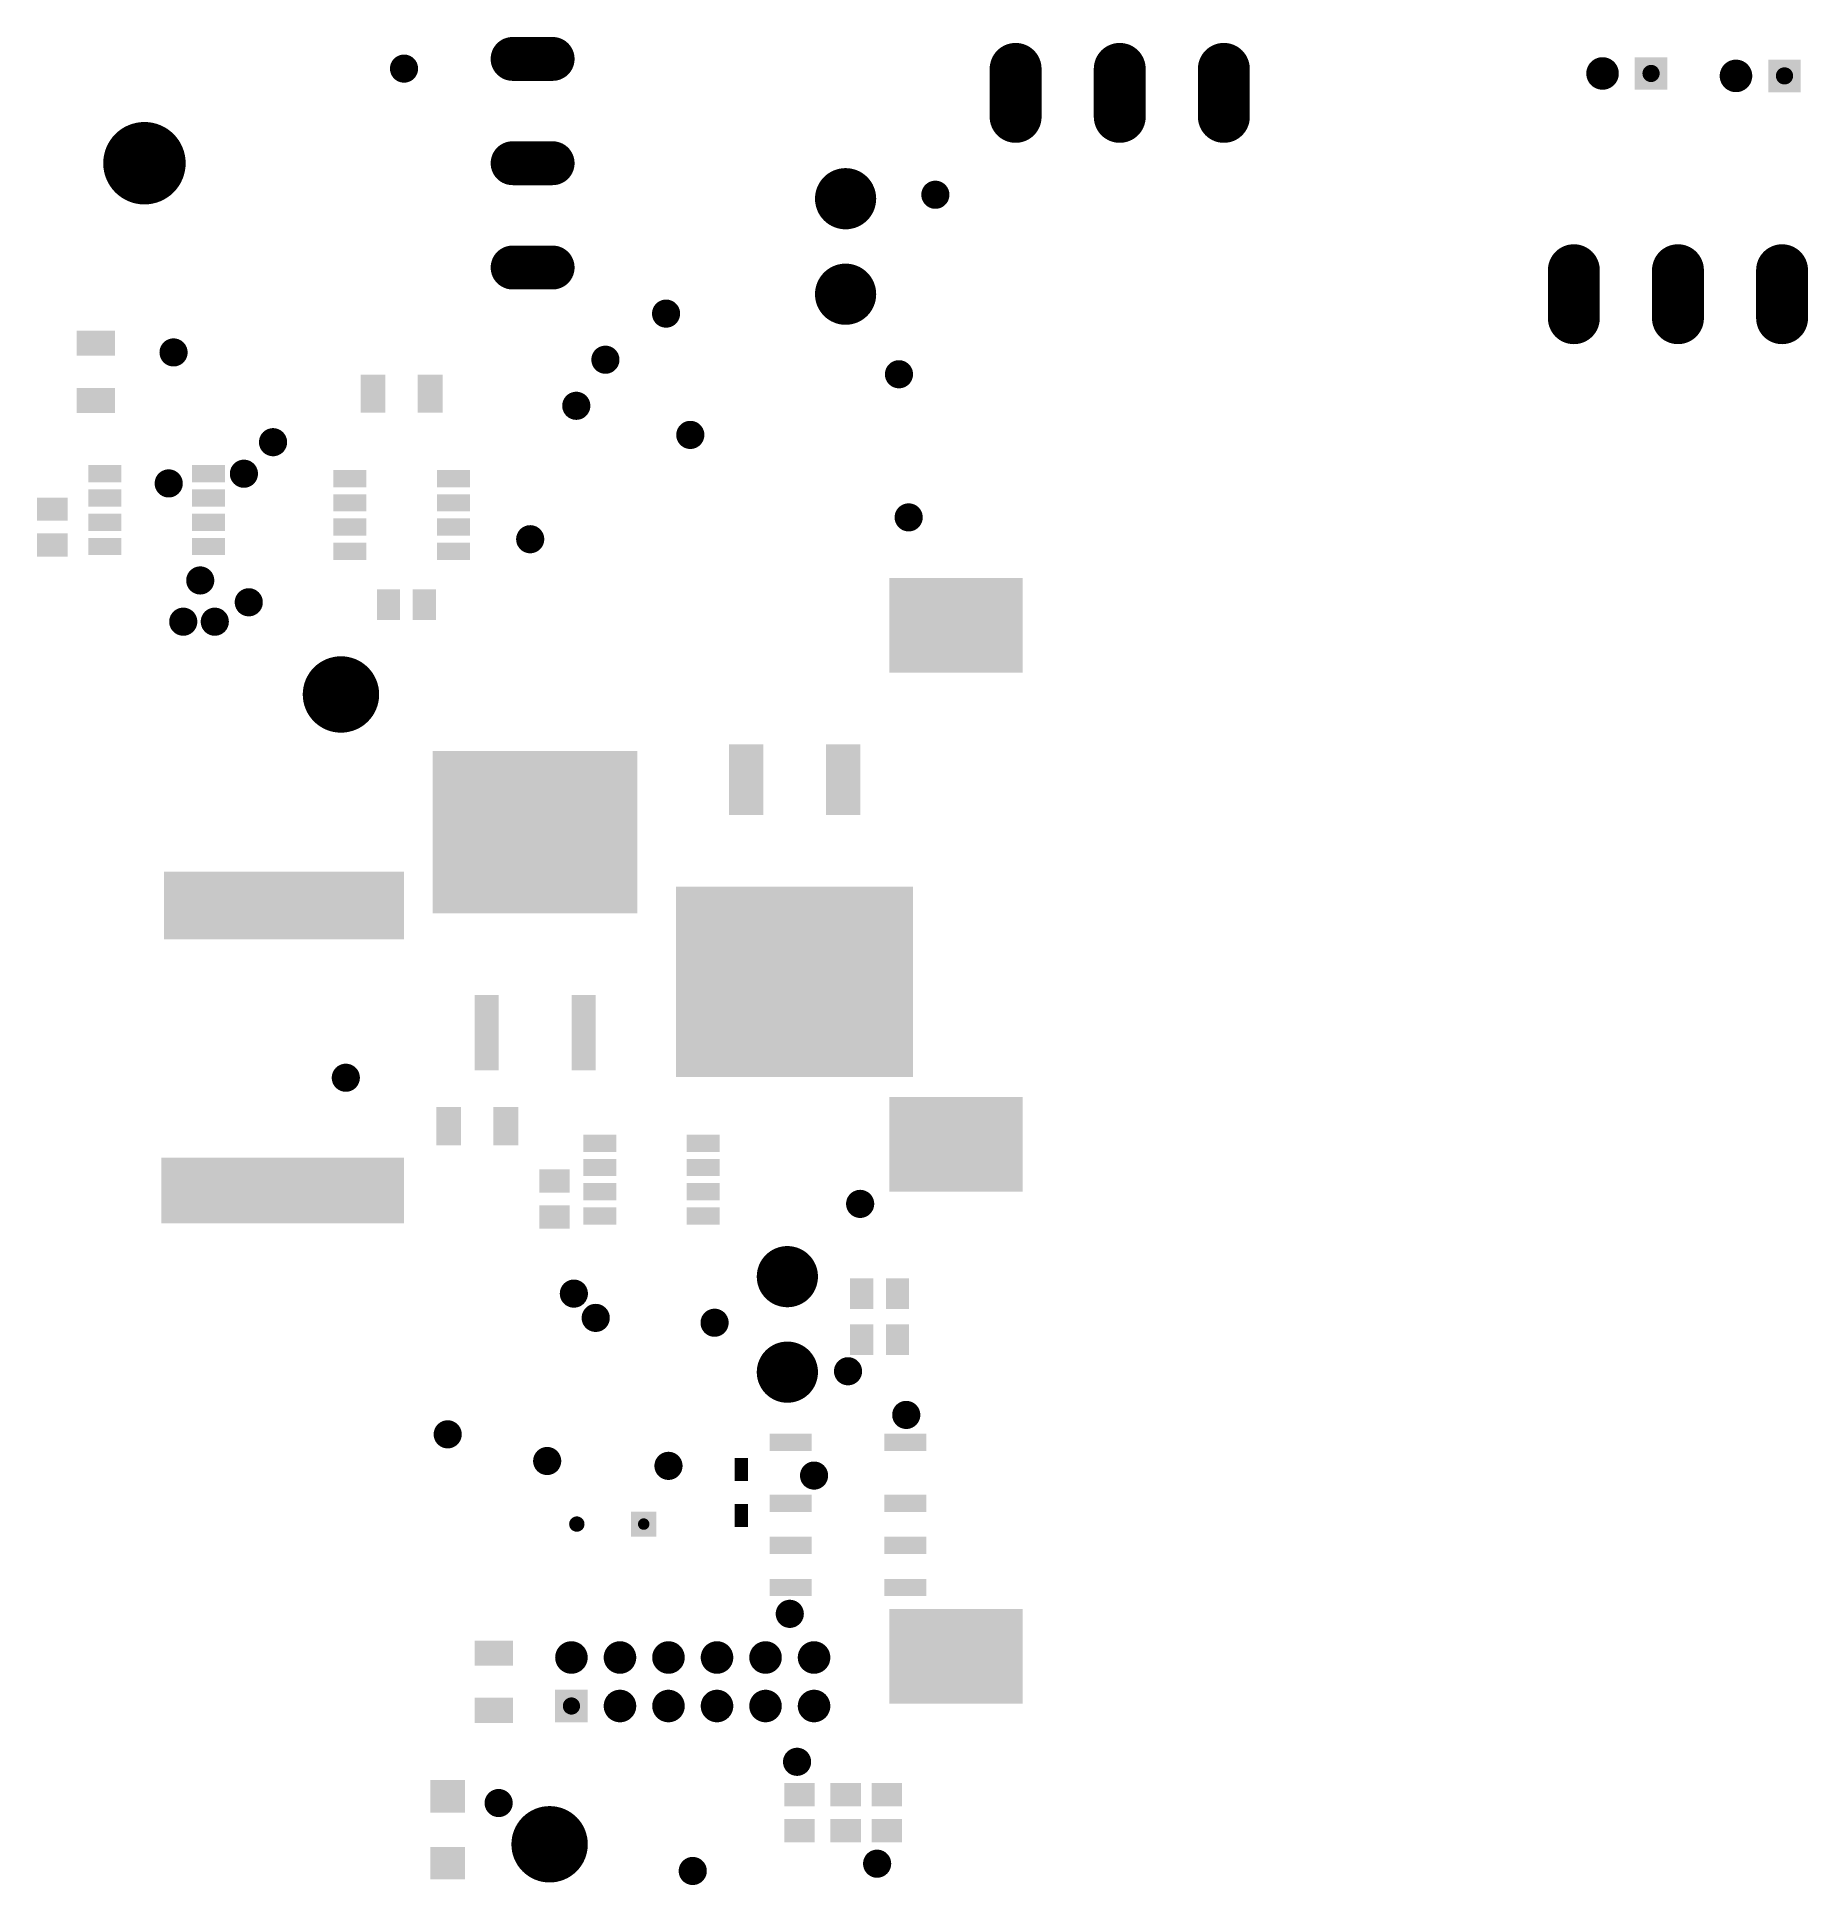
# Model space of a CAD drawing. Header units: millimetres. Extents: x 55.1 to 147.8, y 30.4 to 127.1.
import ezdxf

# ---------------------------------------------------------------- set-up
doc = ezdxf.new("R2010")
doc.units = ezdxf.units.MM
for name, color, linetype in [('PadHoleLayer', 156, 'Continuous'), ('TopSolder', 216, 'Continuous'), ('ViaHoleLayer', 16, 'Continuous')]:
    doc.layers.add(name, color=color, linetype=linetype)

msp = doc.modelspace()

# ---------------------------------------------------------------- linework, layer by layer
at = {"layer": 'PadHoleLayer'}
for points, const_width in [([(80.677, 125.984, 1), (81.375, 125.984, 1)], 0.699), ([(105.891, 124.206, 1), (106.729, 124.206, 1)], 0.838), ([(111.341, 124.206, 1), (112.179, 124.206, 1)], 0.838), ([(116.791, 124.206, 1), (117.629, 124.206, 1)], 0.838), ([(136.808, 125.222, 1), (137.258, 125.222, 1)], 0.45), ([(139.348, 125.222, 1), (139.798, 125.222, 1)], 0.45), ([(143.793, 125.095, 1), (144.243, 125.095, 1)], 0.45), ([(146.333, 125.095, 1), (146.783, 125.095, 1)], 0.45), ([(59.677, 120.523, 1), (61.735, 120.523, 1)], 2.057), ([(80.677, 120.523, 1), (81.375, 120.523, 1)], 0.699), ([(97.209, 118.665, 1), (97.609, 118.665, 1)], 0.4), ([(80.677, 115.062, 1), (81.375, 115.062, 1)], 0.699), ([(135.112, 113.665, 1), (135.95, 113.665, 1)], 0.838), ([(140.562, 113.665, 1), (141.4, 113.665, 1)], 0.838), ([(146.012, 113.665, 1), (146.85, 113.665, 1)], 0.838), ([(97.209, 113.665, 1), (97.609, 113.665, 1)], 0.4), ([(69.993, 92.71, 1), (71.993, 92.71, 1)], 2), ([(94.161, 62.23, 1), (94.561, 62.23, 1)], 0.4), ([(94.161, 57.23, 1), (94.561, 57.23, 1)], 0.4), ([(83.19, 49.276, 1), (83.49, 49.276, 1)], 0.3), ([(86.69, 49.276, 1), (86.99, 49.276, 1)], 0.3), ([(82.833, 42.291, 1), (83.283, 42.291, 1)], 0.45), ([(85.373, 42.291, 1), (85.823, 42.291, 1)], 0.45), ([(87.913, 42.291, 1), (88.363, 42.291, 1)], 0.45), ([(90.453, 42.291, 1), (90.903, 42.291, 1)], 0.45), ([(92.993, 42.291, 1), (93.443, 42.291, 1)], 0.45), ([(95.533, 42.291, 1), (95.983, 42.291, 1)], 0.45), ([(82.833, 39.751, 1), (83.283, 39.751, 1)], 0.45), ([(85.373, 39.751, 1), (85.823, 39.751, 1)], 0.45), ([(87.913, 39.751, 1), (88.363, 39.751, 1)], 0.45), ([(90.453, 39.751, 1), (90.903, 39.751, 1)], 0.45), ([(92.993, 39.751, 1), (93.443, 39.751, 1)], 0.45), ([(95.533, 39.751, 1), (95.983, 39.751, 1)], 0.45), ([(80.915, 32.512, 1), (82.915, 32.512, 1)], 2)]:
    msp.add_lwpolyline(points, format="xyb", close=True, dxfattribs=dict(at, const_width=const_width))
at = {"layer": 'TopSolder'}
for points, const_width in [([(79.978, 125.984), (82.074, 125.984)], 2.299), ([(106.31, 125.463), (106.31, 122.949)], 2.718), ([(111.76, 125.463), (111.76, 122.949)], 2.718), ([(117.21, 125.463), (117.21, 122.949)], 2.718), ([(79.978, 120.523), (82.074, 120.523)], 2.299), ([(79.978, 115.062), (82.074, 115.062)], 2.299), ([(135.531, 112.408), (135.531, 114.922)], 2.718), ([(140.981, 112.408), (140.981, 114.922)], 2.718), ([(146.431, 112.408), (146.431, 114.922)], 2.718)]:
    msp.add_lwpolyline(points, dxfattribs=dict(at, const_width=const_width))
for points, const_width in [([(79.404, 125.984, 1), (80.553, 125.984, 1)], 1.149), ([(81.499, 125.984, 1), (82.648, 125.984, 1)], 1.149), ([(105.631, 125.463, 1), (106.989, 125.463, 1)], 1.359), ([(111.081, 125.463, 1), (112.439, 125.463, 1)], 1.359), ([(116.531, 125.463, 1), (117.889, 125.463, 1)], 1.359), ([(73.927, 125.476, 1), (74.663, 125.476, 1)], 0.737), ([(136.607, 125.222, 1), (137.459, 125.222, 1)], 0.852), ([(143.592, 125.095, 1), (144.444, 125.095, 1)], 0.852), ([(105.631, 122.949, 1), (106.989, 122.949, 1)], 1.359), ([(111.081, 122.949, 1), (112.439, 122.949, 1)], 1.359), ([(116.531, 122.949, 1), (117.889, 122.949, 1)], 1.359), ([(59.627, 120.523, 1), (61.785, 120.523, 1)], 2.159), ([(79.404, 120.523, 1), (80.553, 120.523, 1)], 1.149), ([(81.499, 120.523, 1), (82.648, 120.523, 1)], 1.149), ([(96.608, 118.665, 1), (98.21, 118.665, 1)], 1.602), ([(101.74, 118.872, 1), (102.476, 118.872, 1)], 0.737), ([(79.404, 115.062, 1), (80.553, 115.062, 1)], 1.149), ([(81.499, 115.062, 1), (82.648, 115.062, 1)], 1.149), ([(134.852, 114.922, 1), (136.21, 114.922, 1)], 1.359), ([(140.302, 114.922, 1), (141.66, 114.922, 1)], 1.359), ([(145.752, 114.922, 1), (147.11, 114.922, 1)], 1.359), ([(96.608, 113.665, 1), (98.21, 113.665, 1)], 1.602), ([(87.643, 112.649, 1), (88.379, 112.649, 1)], 0.737), ([(134.852, 112.408, 1), (136.21, 112.408, 1)], 1.359), ([(140.302, 112.408, 1), (141.66, 112.408, 1)], 1.359), ([(145.752, 112.408, 1), (147.11, 112.408, 1)], 1.359), ([(61.862, 110.617, 1), (62.598, 110.617, 1)], 0.737), ([(84.468, 110.236, 1), (85.204, 110.236, 1)], 0.737), ([(99.835, 109.474, 1), (100.571, 109.474, 1)], 0.737), ([(82.944, 107.823, 1), (83.68, 107.823, 1)], 0.737), ([(67.069, 105.918, 1), (67.805, 105.918, 1)], 0.737), ([(88.913, 106.299, 1), (89.649, 106.299, 1)], 0.737), ([(61.608, 103.759, 1), (62.344, 103.759, 1)], 0.737), ([(65.545, 104.267, 1), (66.281, 104.267, 1)], 0.737), ([(100.343, 101.981, 1), (101.079, 101.981, 1)], 0.737), ([(80.531, 100.838, 1), (81.267, 100.838, 1)], 0.737), ([(63.259, 98.679, 1), (63.995, 98.679, 1)], 0.737), ([(65.799, 97.536, 1), (66.535, 97.536, 1)], 0.737), ([(62.37, 96.52, 1), (63.106, 96.52, 1)], 0.737), ([(64.021, 96.52, 1), (64.757, 96.52, 1)], 0.737), ([(70.561, 92.71, 1), (71.425, 92.71, 1)], 0.864), ([(70.879, 72.644, 1), (71.615, 72.644, 1)], 0.737), ([(97.803, 66.04, 1), (98.539, 66.04, 1)], 0.737), ([(93.56, 62.23, 1), (95.162, 62.23, 1)], 1.602), ([(82.817, 61.341, 1), (83.553, 61.341, 1)], 0.737), ([(83.96, 60.071, 1), (84.696, 60.071, 1)], 0.737), ([(90.183, 59.817, 1), (90.919, 59.817, 1)], 0.737), ([(93.56, 57.23, 1), (95.162, 57.23, 1)], 1.602), ([(97.168, 57.277, 1), (97.904, 57.277, 1)], 0.737), ([(100.216, 54.991, 1), (100.952, 54.991, 1)], 0.737), ([(76.213, 53.975, 1), (76.949, 53.975, 1)], 0.737), ([(81.42, 52.578, 1), (82.156, 52.578, 1)], 0.737), ([(87.77, 52.324, 1), (88.506, 52.324, 1)], 0.737), ([(95.39, 51.816, 1), (96.126, 51.816, 1)], 0.737), ([(83.139, 49.276, 1), (83.541, 49.276, 1)], 0.402), ([(94.12, 44.577, 1), (94.856, 44.577, 1)], 0.737), ([(82.632, 42.291, 1), (83.484, 42.291, 1)], 0.852), ([(85.172, 42.291, 1), (86.024, 42.291, 1)], 0.852), ([(87.712, 42.291, 1), (88.564, 42.291, 1)], 0.852), ([(90.252, 42.291, 1), (91.104, 42.291, 1)], 0.852), ([(92.792, 42.291, 1), (93.644, 42.291, 1)], 0.852), ([(95.332, 42.291, 1), (96.184, 42.291, 1)], 0.852), ([(85.172, 39.751, 1), (86.024, 39.751, 1)], 0.852), ([(87.712, 39.751, 1), (88.564, 39.751, 1)], 0.852), ([(90.252, 39.751, 1), (91.104, 39.751, 1)], 0.852), ([(92.792, 39.751, 1), (93.644, 39.751, 1)], 0.852), ([(95.332, 39.751, 1), (96.184, 39.751, 1)], 0.852), ([(94.501, 36.83, 1), (95.237, 36.83, 1)], 0.737), ([(78.88, 34.671, 1), (79.616, 34.671, 1)], 0.737), ([(81.483, 32.512, 1), (82.347, 32.512, 1)], 0.864), ([(98.692, 31.496, 1), (99.428, 31.496, 1)], 0.737), ([(89.04, 31.115, 1), (89.776, 31.115, 1)], 0.737)]:
    msp.add_lwpolyline(points, format="xyb", close=True, dxfattribs=dict(at, const_width=const_width))
for points in [[(140.425, 126.074), (138.721, 126.074), (140.425, 124.37), (138.721, 124.37)], [(147.41, 125.947), (145.706, 125.947), (147.41, 124.243), (145.706, 124.243)], [(59.168, 110.449), (59.168, 111.753), (57.164, 110.449), (57.164, 111.753)], [(72.016, 107.456), (73.32, 107.456), (72.016, 109.46), (73.32, 109.46)], [(75.016, 107.456), (76.32, 107.456), (75.016, 109.46), (76.32, 109.46)], [(59.168, 107.449), (59.168, 108.753), (57.164, 107.449), (57.164, 108.753)], [(57.765, 103.815), (59.493, 103.815), (57.765, 104.719), (59.493, 104.719)], [(63.189, 103.815), (64.917, 103.815), (63.189, 104.719), (64.917, 104.719)], [(70.592, 103.561), (72.32, 103.561), (70.592, 104.465), (72.32, 104.465)], [(76.016, 103.561), (77.744, 103.561), (76.016, 104.465), (77.744, 104.465)], [(55.08, 103.022), (55.08, 101.803), (56.68, 103.022), (56.68, 101.803)], [(57.765, 102.545), (59.493, 102.545), (57.765, 103.449), (59.493, 103.449)], [(63.189, 102.545), (64.917, 102.545), (63.189, 103.449), (64.917, 103.449)], [(70.592, 102.291), (72.32, 102.291), (70.592, 103.195), (72.32, 103.195)], [(76.016, 102.291), (77.744, 102.291), (76.016, 103.195), (77.744, 103.195)], [(57.765, 101.275), (59.493, 101.275), (57.765, 102.179), (59.493, 102.179)], [(63.189, 101.275), (64.917, 101.275), (63.189, 102.179), (64.917, 102.179)], [(70.592, 101.021), (72.32, 101.021), (70.592, 101.925), (72.32, 101.925)], [(76.016, 101.021), (77.744, 101.021), (76.016, 101.925), (77.744, 101.925)], [(55.08, 101.143), (55.08, 99.924), (56.68, 101.143), (56.68, 99.924)], [(57.765, 100.005), (59.493, 100.005), (57.765, 100.909), (59.493, 100.909)], [(63.189, 100.005), (64.917, 100.005), (63.189, 100.909), (64.917, 100.909)], [(70.592, 99.751), (72.32, 99.751), (70.592, 100.655), (72.32, 100.655)], [(76.016, 99.751), (77.744, 99.751), (76.016, 100.655), (77.744, 100.655)], [(99.695, 93.853), (106.68, 93.853), (99.695, 98.806), (106.68, 98.806)], [(72.873, 96.609), (74.092, 96.609), (72.873, 98.209), (74.092, 98.209)], [(74.752, 96.609), (75.971, 96.609), (74.752, 98.209), (75.971, 98.209)], [(93.104, 90.101), (91.3, 90.101), (93.104, 86.397), (91.3, 86.397)], [(98.184, 90.101), (96.38, 90.101), (98.184, 86.397), (96.38, 86.397)], [(86.505, 89.759), (75.801, 89.759), (86.505, 81.255), (75.801, 81.255)], [(61.722, 79.883), (74.295, 79.883), (61.722, 83.439), (74.295, 83.439)], [(88.54, 82.641), (88.54, 72.687), (100.944, 82.641), (100.944, 72.687)], [(79.24, 73.03), (79.24, 76.984), (77.986, 73.03), (77.986, 76.984)], [(84.32, 73.03), (84.32, 76.984), (83.066, 73.03), (83.066, 76.984)], [(99.695, 66.675), (106.68, 66.675), (99.695, 71.628), (106.68, 71.628)], [(77.281, 71.106), (75.977, 71.106), (77.281, 69.102), (75.977, 69.102)], [(80.281, 71.106), (78.977, 71.106), (80.281, 69.102), (78.977, 69.102)], [(83.673, 68.763), (85.401, 68.763), (83.673, 69.667), (85.401, 69.667)], [(89.097, 68.763), (90.825, 68.763), (89.097, 69.667), (90.825, 69.667)], [(61.595, 65.024), (74.295, 65.024), (61.595, 68.453), (74.295, 68.453)], [(81.369, 67.843), (81.369, 66.624), (82.969, 67.843), (82.969, 66.624)], [(83.673, 67.493), (85.401, 67.493), (83.673, 68.397), (85.401, 68.397)], [(89.097, 67.493), (90.825, 67.493), (89.097, 68.397), (90.825, 68.397)], [(83.673, 66.223), (85.401, 66.223), (83.673, 67.127), (85.401, 67.127)], [(89.097, 66.223), (90.825, 66.223), (89.097, 67.127), (90.825, 67.127)], [(81.369, 65.964), (81.369, 64.745), (82.969, 65.964), (82.969, 64.745)], [(83.673, 64.953), (85.401, 64.953), (83.673, 65.857), (85.401, 65.857)], [(89.097, 64.953), (90.825, 64.953), (89.097, 65.857), (90.825, 65.857)], [(98.857, 62.141), (97.638, 62.141), (98.857, 60.541), (97.638, 60.541)], [(100.736, 62.141), (99.517, 62.141), (100.736, 60.541), (99.517, 60.541)], [(97.638, 58.128), (98.857, 58.128), (97.638, 59.728), (98.857, 59.728)], [(99.517, 58.128), (100.736, 58.128), (99.517, 59.728), (100.736, 59.728)], [(93.434, 54.009), (93.434, 53.105), (95.638, 54.009), (95.638, 53.105)], [(99.434, 54.009), (99.434, 53.105), (101.638, 54.009), (101.638, 53.105)], [(91.596, 52.729), (91.596, 51.525), (92.3, 52.729), (92.3, 51.525)], [(91.596, 50.329), (91.596, 49.125), (92.3, 50.329), (92.3, 49.125)], [(93.434, 50.809), (93.434, 49.905), (95.638, 50.809), (95.638, 49.905)], [(99.434, 50.809), (99.434, 49.905), (101.638, 50.809), (101.638, 49.905)], [(86.184, 48.62), (87.496, 48.62), (86.184, 49.932), (87.496, 49.932)], [(93.434, 48.609), (93.434, 47.705), (95.638, 48.609), (95.638, 47.705)], [(99.434, 48.609), (99.434, 47.705), (101.638, 48.609), (101.638, 47.705)], [(93.434, 46.409), (93.434, 45.505), (95.638, 46.409), (95.638, 45.505)], [(99.434, 46.409), (99.434, 45.505), (101.638, 46.409), (101.638, 45.505)], [(99.695, 39.878), (106.68, 39.878), (99.695, 44.831), (106.68, 44.831)], [(77.991, 43.18), (77.991, 41.859), (79.997, 43.18), (79.997, 41.859)], [(77.991, 40.183), (77.991, 38.862), (79.997, 40.183), (79.997, 38.862)], [(82.206, 38.899), (83.91, 38.899), (82.206, 40.603), (83.91, 40.603)], [(77.483, 34.172), (77.483, 35.876), (75.679, 34.172), (75.679, 35.876)], [(94.196, 35.712), (94.196, 34.493), (95.796, 35.712), (95.796, 34.493)], [(98.209, 34.493), (98.209, 35.712), (96.609, 34.493), (96.609, 35.712)], [(100.368, 34.493), (100.368, 35.712), (98.768, 34.493), (98.768, 35.712)], [(94.196, 33.833), (94.196, 32.614), (95.796, 33.833), (95.796, 32.614)], [(98.209, 32.614), (98.209, 33.833), (96.609, 32.614), (96.609, 33.833)], [(100.368, 32.614), (100.368, 33.833), (98.768, 32.614), (98.768, 33.833)], [(77.483, 30.672), (77.483, 32.376), (75.679, 30.672), (75.679, 32.376)]]:
    msp.add_solid(points, dxfattribs=at)
at = {"layer": 'ViaHoleLayer', "const_width": 0.356}
for points in [[(74.117, 125.476, 1), (74.473, 125.476, 1)], [(101.93, 118.872, 1), (102.286, 118.872, 1)], [(87.833, 112.649, 1), (88.189, 112.649, 1)], [(62.052, 110.617, 1), (62.408, 110.617, 1)], [(84.658, 110.236, 1), (85.014, 110.236, 1)], [(100.025, 109.474, 1), (100.381, 109.474, 1)], [(83.134, 107.823, 1), (83.49, 107.823, 1)], [(89.103, 106.299, 1), (89.459, 106.299, 1)], [(67.259, 105.918, 1), (67.615, 105.918, 1)], [(65.735, 104.267, 1), (66.091, 104.267, 1)], [(61.798, 103.759, 1), (62.154, 103.759, 1)], [(100.533, 101.981, 1), (100.889, 101.981, 1)], [(80.721, 100.838, 1), (81.077, 100.838, 1)], [(63.449, 98.679, 1), (63.805, 98.679, 1)], [(65.989, 97.536, 1), (66.345, 97.536, 1)], [(62.56, 96.52, 1), (62.916, 96.52, 1)], [(64.211, 96.52, 1), (64.567, 96.52, 1)], [(71.069, 72.644, 1), (71.425, 72.644, 1)], [(97.993, 66.04, 1), (98.349, 66.04, 1)], [(83.007, 61.341, 1), (83.363, 61.341, 1)], [(84.15, 60.071, 1), (84.506, 60.071, 1)], [(90.373, 59.817, 1), (90.729, 59.817, 1)], [(97.358, 57.277, 1), (97.714, 57.277, 1)], [(100.406, 54.991, 1), (100.762, 54.991, 1)], [(76.403, 53.975, 1), (76.759, 53.975, 1)], [(81.61, 52.578, 1), (81.966, 52.578, 1)], [(87.96, 52.324, 1), (88.316, 52.324, 1)], [(95.58, 51.816, 1), (95.936, 51.816, 1)], [(94.31, 44.577, 1), (94.666, 44.577, 1)], [(94.691, 36.83, 1), (95.047, 36.83, 1)], [(79.07, 34.671, 1), (79.426, 34.671, 1)], [(89.23, 31.115, 1), (89.586, 31.115, 1)], [(98.882, 31.496, 1), (99.238, 31.496, 1)]]:
    msp.add_lwpolyline(points, format="xyb", close=True, dxfattribs=at)

doc.saveas('drawing.dxf')
